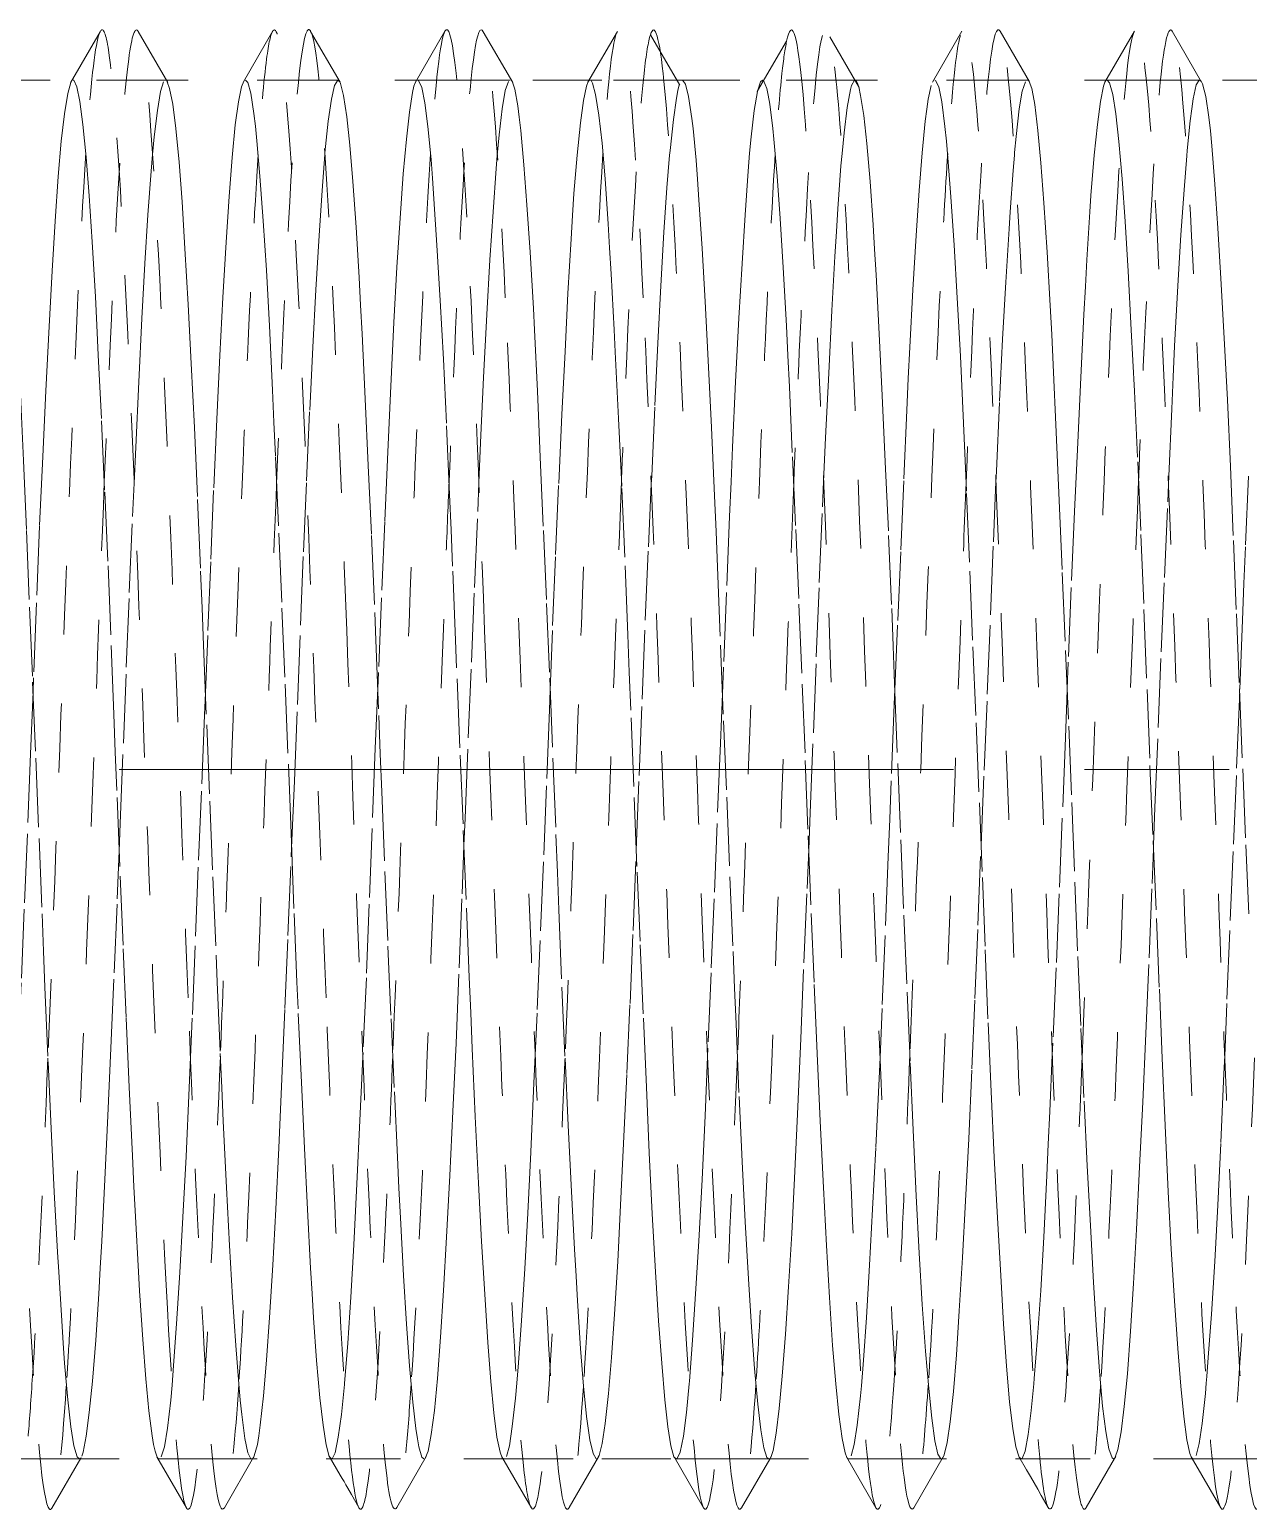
# Model space of a CAD drawing. Header units: millimetres. Extents: x -742 to 742, y -525 to 525.
# Drawn here: x -448.09 to -430.41, y -144.66 to -123.2 of the extents above; entities that cross this region are included whole.
import ezdxf

# ---------------------------------------------------------------- set-up
doc = ezdxf.new("R2010")
doc.units = ezdxf.units.MM
doc.linetypes.add('点画线', pattern=[18, 12, -2, 2, -2])
doc.linetypes.add('虚线', pattern=[2, 1, -1])
doc.layers.get('0').update_dxf_attribs({"lineweight": 35})
for name, color, linetype, lineweight in [('中心线层', 1, '点画线', 18), ('粗实线层', 7, 'Continuous', 35), ('虚线层', 6, '虚线', 18)]:
    doc.layers.add(name, color=color, linetype=linetype, lineweight=lineweight)

# ---------------------------------------------------------------- blocks, each defined once
blk = doc.blocks.new('*X9')
at = {"layer": '虚线层', "color": 7}
for p, q in [((-439.802, -35), (-485.802, -35)), ((-464.132, -35), (-465.471, -35)), ((-461.629, -35), (-462.971, -35)), ((-459.131, -35), (-460.474, -35)), ((-456.633, -35), (-457.972, -35)), ((-454.13, -35), (-455.471, -35)), ((-451.63, -35), (-452.973, -35)), ((-449.133, -35), (-450.473, -35)), ((-485.802, -55), (-439.802, -55)), ((-466.636, -55), (-465.379, -55)), ((-464.224, -55), (-462.881, -55)), ((-461.722, -55), (-460.383, -55)), ((-459.22, -55), (-457.88, -55)), ((-456.723, -55), (-455.38, -55)), ((-454.223, -55), (-452.883, -55)), ((-451.72, -55), (-450.381, -55)), ((-449.222, -55), (-447.879, -55))]:
    blk.add_line(p, q, dxfattribs=at)
for points in [[(-465.08, -34.301), (-465.507, -35.04)], [(-464.098, -35.036), (-464.525, -34.297)], [(-462.573, -34.288), (-463, -35.028)], [(-461.598, -35.032), (-462.025, -34.294)], [(-460.077, -34.29), (-460.504, -35.029)], [(-459.094, -35.038), (-459.522, -34.299)], [(-457.577, -34.294), (-458.004, -35.033)], [(-452.578, -34.292), (-453.005, -35.03)], [(-451.599, -35.028), (-452.026, -34.29)], [(-450.077, -34.293), (-450.505, -35.032)], [(-449.102, -35.029), (-449.53, -34.289)], [(-456.671, -35.074), (-457.098, -34.344)], [(-455.122, -34.438), (-455.543, -35.159)], [(-454.07, -35.109), (-454.497, -34.375)], [(-466.607, -35.018), (-466.593, -35.044), (-466.548, -35.208), (-466.502, -35.509), (-466.46, -35.915), (-466.417, -36.432), (-466.371, -37.088), (-466.325, -37.812), (-466.279, -38.623), (-466.233, -39.561), (-466.191, -40.521), (-466.148, -41.535), (-466.102, -42.648), (-466.057, -43.735), (-466.011, -44.838), (-465.964, -46), (-465.921, -47.092), (-465.9, -47.634), (-465.879, -48.159), (-465.833, -49.239), (-465.789, -50.214), (-465.743, -51.124), (-465.696, -52), (-465.679, -52.287)], [(-465.501, -35.029), (-465.505, -35.038), (-465.549, -35.195), (-465.597, -35.489), (-465.642, -35.888), (-465.687, -36.398), (-465.732, -37.048), (-465.774, -37.766), (-465.817, -38.573), (-465.865, -39.506), (-465.91, -40.462), (-465.956, -41.473), (-466.001, -42.583), (-466.043, -43.67), (-466.051, -43.876)], [(-464.524, -52.287), (-464.567, -51.486), (-464.589, -51.052), (-464.61, -50.606), (-464.655, -49.607), (-464.699, -48.599), (-464.745, -47.547), (-464.793, -46.407), (-464.837, -45.305), (-464.858, -44.748), (-464.879, -44.2), (-464.924, -43.048), (-464.967, -41.977), (-465.013, -40.943), (-465.061, -39.91), (-465.106, -38.99), (-465.127, -38.554), (-465.148, -38.144), (-465.193, -37.346), (-465.236, -36.682), (-465.281, -36.12), (-465.329, -35.646), (-465.374, -35.313), (-465.418, -35.098), (-465.462, -35.003), (-465.471, -35)], [(-464.318, -36.079), (-464.293, -35.826), (-464.248, -35.443), (-464.202, -35.166), (-464.16, -35.026)], [(-464.133, -35), (-464.117, -35.008), (-464.105, -35.025)], [(-464.105, -35.025), (-464.071, -35.121), (-464.025, -35.352), (-463.979, -35.701), (-463.933, -36.191), (-463.891, -36.768), (-463.848, -37.445), (-463.802, -38.257), (-463.757, -39.113), (-463.711, -40.042), (-463.664, -41.083), (-463.621, -42.123), (-463.6, -42.661), (-463.579, -43.198), (-463.533, -44.352), (-463.489, -45.458), (-463.443, -46.558), (-463.396, -47.694), (-463.379, -48.086)], [(-462.995, -35.018), (-463.029, -35.1), (-463.074, -35.316), (-463.118, -35.65), (-463.162, -36.125), (-463.205, -36.688), (-463.249, -37.353), (-463.297, -38.152), (-463.342, -38.998), (-463.387, -39.918), (-463.432, -40.952), (-463.474, -41.987), (-463.517, -43.058), (-463.551, -43.889)], [(-462.224, -48.086), (-462.267, -47.017), (-462.289, -46.468), (-462.31, -45.924), (-462.355, -44.762), (-462.399, -43.659), (-462.445, -42.573), (-462.493, -41.464), (-462.537, -40.453), (-462.558, -39.963), (-462.579, -39.497), (-462.624, -38.565), (-462.667, -37.759), (-462.713, -37.042), (-462.761, -36.393), (-462.806, -35.883), (-462.827, -35.669), (-462.848, -35.485), (-462.893, -35.193), (-462.936, -35.037), (-462.971, -35)], [(-461.819, -36.079), (-461.817, -36.055), (-461.771, -35.597), (-461.725, -35.279), (-461.679, -35.079), (-461.633, -35.001)], [(-461.629, -35), (-461.602, -35.025)], [(-461.602, -35.025), (-461.591, -35.051), (-461.548, -35.224), (-461.502, -35.534), (-461.457, -35.947), (-461.411, -36.472), (-461.364, -37.135), (-461.321, -37.865), (-461.3, -38.267), (-461.279, -38.683), (-461.233, -39.625), (-461.189, -40.589), (-461.143, -41.607), (-461.096, -42.722), (-461.079, -43.123)], [(-460.502, -35.024), (-460.506, -35.032), (-460.527, -35.091), (-460.548, -35.18), (-460.593, -35.465), (-460.636, -35.857), (-460.681, -36.359), (-460.729, -37.002), (-460.774, -37.714), (-460.818, -38.515), (-460.862, -39.442), (-460.905, -40.394), (-460.949, -41.402), (-460.997, -42.509), (-461.042, -43.594), (-461.052, -43.82)], [(-459.924, -43.123), (-459.967, -42.05), (-459.989, -41.522), (-460.01, -41.013), (-460.055, -39.975), (-460.099, -39.051), (-460.145, -38.2), (-460.193, -37.395), (-460.237, -36.725), (-460.258, -36.425), (-460.279, -36.155), (-460.324, -35.674), (-460.367, -35.332), (-460.413, -35.109), (-460.461, -35.005), (-460.474, -35)], [(-459.318, -36.095), (-459.291, -35.796), (-459.248, -35.42), (-459.202, -35.152), (-459.157, -35.021)], [(-459.098, -35.032), (-459.064, -35.133), (-459.021, -35.373), (-459, -35.538), (-458.979, -35.73), (-458.933, -36.228), (-458.889, -36.812), (-458.843, -37.495), (-458.795, -38.313), (-458.779, -38.623)], [(-457.998, -35.023), (-458.024, -35.089), (-458.067, -35.297), (-458.113, -35.623), (-458.161, -36.09), (-458.206, -36.645), (-458.227, -36.965), (-458.248, -37.303), (-458.293, -38.097), (-458.336, -38.938), (-458.381, -39.853), (-458.429, -40.883), (-458.474, -41.914), (-458.518, -42.983), (-458.551, -43.85)], [(-457.979, -35.002), (-457.998, -35.023)], [(-457.624, -38.623), (-457.667, -37.812), (-457.689, -37.436), (-457.71, -37.088), (-457.755, -36.432), (-457.799, -35.915), (-457.845, -35.509), (-457.893, -35.208), (-457.937, -35.044), (-457.958, -35.007), (-457.972, -35)], [(-456.818, -36.088), (-456.811, -36.022), (-456.764, -35.571), (-456.721, -35.261), (-456.7, -35.15), (-456.679, -35.07), (-456.677, -35.065)], [(-456.633, -35), (-456.589, -35.059), (-456.543, -35.24), (-456.495, -35.558), (-456.479, -35.701)], [(-455.544, -35.161), (-455.545, -35.166), (-455.593, -35.442), (-455.637, -35.826), (-455.658, -36.062), (-455.679, -36.321), (-455.724, -36.956), (-455.767, -37.662), (-455.813, -38.456), (-455.861, -39.378), (-455.906, -40.326), (-455.927, -40.826), (-455.948, -41.331), (-455.993, -42.435), (-456.036, -43.518), (-456.051, -43.902)], [(-455.543, -35.159), (-455.548, -35.169)], [(-455.471, -35), (-455.499, -35.026), (-455.544, -35.161)], [(-455.324, -35.701), (-455.367, -35.352), (-455.389, -35.221), (-455.41, -35.121), (-455.455, -35.008), (-455.471, -35)], [(-454.318, -36.065), (-454.289, -35.766), (-454.243, -35.399), (-454.195, -35.139), (-454.179, -35.079)], [(-454.179, -35.079), (-454.136, -35.001)], [(-454.13, -35), (-454.115, -35.008), (-454.094, -35.046), (-454.083, -35.075)], [(-454.083, -35.075), (-454.076, -35.098)], [(-454.076, -35.098), (-454.048, -35.223), (-454.004, -35.515), (-453.958, -35.923), (-453.911, -36.471), (-453.867, -37.1), (-453.845, -37.454), (-453.824, -37.825), (-453.78, -38.682), (-453.736, -39.577), (-453.691, -40.538), (-453.642, -41.607), (-453.598, -42.666), (-453.576, -43.211), (-453.555, -43.754), (-453.511, -44.914), (-453.467, -46.019), (-453.423, -47.111), (-453.375, -48.231), (-453.329, -49.256), (-453.286, -50.23), (-453.241, -51.184), (-453.198, -52.014), (-453.154, -52.758), (-453.107, -53.438), (-453.061, -53.979), (-453.016, -54.41), (-452.972, -54.739), (-452.929, -54.93), (-452.886, -55), (-452.883, -55)], [(-453.024, -35.079), (-453.067, -35.279), (-453.089, -35.424), (-453.11, -35.597), (-453.155, -36.055), (-453.199, -36.604), (-453.245, -37.255), (-453.293, -38.041), (-453.337, -38.877), (-453.358, -39.327), (-453.379, -39.787), (-453.424, -40.813), (-453.467, -41.842), (-453.513, -42.908), (-453.552, -43.838)], [(-451.748, -54.976), (-451.749, -54.975), (-451.797, -54.824), (-451.842, -54.558), (-451.887, -54.175), (-451.932, -53.651), (-451.974, -53.044), (-452.017, -52.339), (-452.064, -51.501), (-452.11, -50.622), (-452.156, -49.674), (-452.201, -48.617), (-452.243, -47.565), (-452.286, -46.482), (-452.333, -45.324), (-452.378, -44.219), (-452.424, -43.123), (-452.47, -41.995), (-452.513, -40.96), (-452.555, -39.975), (-452.601, -39.005), (-452.646, -38.158), (-452.692, -37.395), (-452.739, -36.693), (-452.782, -36.129), (-452.804, -35.885), (-452.825, -35.673), (-452.87, -35.318), (-452.914, -35.101), (-452.96, -35.005), (-452.973, -35)], [(-451.818, -36.092), (-451.815, -36.049), (-451.794, -35.818), (-451.748, -35.42), (-451.704, -35.162), (-451.658, -35.025)], [(-451.63, -35), (-451.611, -35.011), (-451.602, -35.023)], [(-451.602, -35.023), (-451.567, -35.124), (-451.545, -35.226), (-451.524, -35.357), (-451.48, -35.73), (-451.436, -36.2), (-451.391, -36.779), (-451.342, -37.495), (-451.298, -38.271), (-451.276, -38.693), (-451.255, -39.129), (-451.21, -40.108), (-451.167, -41.101), (-451.123, -42.141), (-451.075, -43.273), (-451.029, -44.371), (-450.986, -45.477), (-450.941, -46.633), (-450.898, -47.713), (-450.854, -48.759), (-450.807, -49.809), (-450.761, -50.748), (-450.716, -51.616), (-450.672, -52.442), (-450.629, -53.134), (-450.586, -53.727), (-450.539, -54.234), (-450.493, -54.602), (-450.448, -54.852), (-450.402, -54.984), (-450.381, -55)], [(-450.5, -35.025), (-450.504, -35.031), (-450.525, -35.089), (-450.57, -35.311), (-450.614, -35.643), (-450.66, -36.09), (-450.708, -36.677), (-450.724, -36.911)], [(-449.25, -54.978), (-449.274, -54.921), (-449.318, -54.722), (-449.362, -54.384), (-449.405, -53.945), (-449.449, -53.397), (-449.497, -52.709), (-449.542, -51.959), (-449.587, -51.124), (-449.632, -50.164), (-449.674, -49.187), (-449.717, -48.159), (-449.764, -47.036), (-449.81, -45.943), (-449.856, -44.838), (-449.901, -43.678), (-449.943, -42.592), (-449.986, -41.535), (-450.033, -40.469), (-450.078, -39.513), (-450.124, -38.623), (-450.17, -37.772), (-450.213, -37.053), (-450.255, -36.432), (-450.301, -35.891), (-450.346, -35.491), (-450.392, -35.208), (-450.439, -35.039), (-450.473, -35)], [(-449.318, -36.101), (-449.311, -36.022), (-449.267, -35.59), (-449.245, -35.416), (-449.224, -35.274), (-449.18, -35.07), (-449.136, -35.001)], [(-449.133, -35), (-449.109, -35.018)], [(-449.109, -35.018), (-449.091, -35.053), (-449.042, -35.24), (-448.998, -35.54), (-448.976, -35.735), (-448.955, -35.955), (-448.91, -36.512), (-448.867, -37.147), (-448.823, -37.879), (-448.775, -38.742), (-448.729, -39.641), (-448.685, -40.606), (-448.641, -41.679), (-448.598, -42.741), (-448.554, -43.83), (-448.507, -44.991), (-448.461, -46.095), (-448.416, -47.186)], [(-456.479, -35.701), (-456.436, -36.164), (-456.415, -36.439), (-456.394, -36.736), (-456.348, -37.445), (-456.304, -38.214), (-456.258, -39.067), (-456.211, -40.041), (-456.167, -41.03), (-456.145, -41.548), (-456.124, -42.068), (-456.08, -43.198), (-456.036, -44.295), (-455.991, -45.401), (-455.943, -46.557), (-455.898, -47.639), (-455.876, -48.172), (-455.855, -48.688), (-455.811, -49.742), (-455.767, -50.685), (-455.723, -51.559), (-455.675, -52.39), (-455.629, -53.089), (-455.586, -53.689), (-455.541, -54.205), (-455.498, -54.58), (-455.454, -54.838), (-455.407, -54.98), (-455.38, -55)], [(-454.248, -54.979), (-454.274, -54.911), (-454.317, -54.704), (-454.364, -54.357), (-454.41, -53.911), (-454.456, -53.355), (-454.501, -52.661), (-454.543, -51.904), (-454.586, -51.063), (-454.633, -50.099), (-454.678, -49.118), (-454.724, -48.086), (-454.77, -46.962), (-454.813, -45.867), (-454.855, -44.761), (-454.901, -43.602), (-454.946, -42.518), (-454.992, -41.463), (-455.039, -40.402), (-455.082, -39.449), (-455.104, -38.994), (-455.125, -38.565), (-455.17, -37.719), (-455.214, -37.007), (-455.26, -36.393), (-455.308, -35.86), (-455.324, -35.701)], [(-464.585, -40.847), (-464.561, -40.326), (-464.516, -39.379), (-464.472, -38.457), (-464.429, -37.662), (-464.386, -36.956), (-464.339, -36.321), (-464.318, -36.079)], [(-462.086, -40.814), (-462.086, -40.813), (-462.039, -39.787), (-461.993, -38.877), (-461.948, -38.042), (-461.902, -37.255), (-461.86, -36.604), (-461.819, -36.079)], [(-459.585, -40.843), (-459.56, -40.259), (-459.517, -39.315), (-459.471, -38.399), (-459.425, -37.61), (-459.379, -36.911), (-459.333, -36.284), (-459.318, -36.095)], [(-457.085, -40.861), (-457.079, -40.744), (-457.033, -39.722), (-456.991, -38.817), (-456.948, -37.987), (-456.902, -37.207), (-456.857, -36.562), (-456.818, -36.088)], [(-454.586, -40.823), (-454.557, -40.191), (-454.511, -39.253), (-454.464, -38.342), (-454.421, -37.559), (-454.4, -37.198), (-454.379, -36.866), (-454.333, -36.246), (-454.318, -36.065)], [(-451.879, -36.911), (-451.836, -36.312), (-451.818, -36.092)], [(-449.579, -40.744), (-449.536, -39.771), (-449.515, -39.304), (-449.494, -38.862), (-449.448, -37.987), (-449.404, -37.243), (-449.358, -36.593), (-449.318, -36.101)], [(-452.085, -40.835), (-452.079, -40.675), (-452.033, -39.657), (-451.989, -38.757), (-451.943, -37.932), (-451.895, -37.159), (-451.879, -36.911)], [(-450.724, -36.911), (-450.767, -37.61), (-450.789, -37.997), (-450.81, -38.399), (-450.855, -39.315), (-450.899, -40.259), (-450.945, -41.26), (-450.993, -42.361), (-451.037, -43.442), (-451.052, -43.829)], [(-458.779, -38.623), (-458.736, -39.513), (-458.715, -39.987), (-458.694, -40.47), (-458.648, -41.535), (-458.604, -42.592), (-458.558, -43.678), (-458.511, -44.837), (-458.467, -45.942), (-458.445, -46.496), (-458.424, -47.036), (-458.38, -48.159), (-458.336, -49.187), (-458.291, -50.164), (-458.243, -51.123), (-458.198, -51.959), (-458.176, -52.348), (-458.155, -52.709), (-458.111, -53.397), (-458.067, -53.945), (-458.023, -54.384), (-457.975, -54.722), (-457.929, -54.921), (-457.886, -54.999), (-457.88, -55)], [(-456.751, -54.977), (-456.756, -54.969), (-456.801, -54.81), (-456.843, -54.535), (-456.886, -54.144), (-456.933, -53.612), (-456.978, -52.998), (-457.024, -52.287), (-457.07, -51.443), (-457.113, -50.559), (-457.155, -49.607), (-457.201, -48.545), (-457.246, -47.491), (-457.292, -46.407), (-457.339, -45.248), (-457.382, -44.142), (-457.404, -43.589), (-457.425, -43.047), (-457.47, -41.922), (-457.514, -40.89), (-457.56, -39.909), (-457.608, -38.944), (-457.624, -38.623)], [(-449.584, -40.862), (-449.579, -40.744)], [(-448.424, -40.744), (-448.467, -41.769), (-448.489, -42.301), (-448.51, -42.834), (-448.552, -43.897)], [(-464.801, -46.187), (-464.786, -45.782), (-464.741, -44.619), (-464.699, -43.518), (-464.655, -42.435), (-464.607, -41.331), (-464.585, -40.847)], [(-462.302, -46.139), (-462.261, -45.163), (-462.216, -44.058), (-462.172, -42.908), (-462.129, -41.841), (-462.086, -40.814)], [(-459.802, -46.105), (-459.786, -45.705), (-459.739, -44.543), (-459.693, -43.443), (-459.648, -42.362), (-459.602, -41.26), (-459.585, -40.843)], [(-457.302, -46.172), (-457.26, -45.086), (-457.217, -43.981), (-457.171, -42.834), (-457.125, -41.769), (-457.085, -40.861)], [(-454.801, -46.161), (-454.779, -45.629), (-454.733, -44.467), (-454.691, -43.367), (-454.648, -42.288), (-454.602, -41.189), (-454.586, -40.823)], [(-452.302, -46.096), (-452.257, -45.01), (-452.211, -43.906), (-452.164, -42.759), (-452.121, -41.697), (-452.1, -41.176), (-452.085, -40.835)], [(-449.802, -46.15), (-449.8, -46.1), (-449.779, -45.553), (-449.733, -44.39), (-449.689, -43.292), (-449.643, -42.214), (-449.595, -41.118), (-449.584, -40.862)], [(-461.079, -43.123), (-461.036, -44.219), (-461.015, -44.775), (-460.994, -45.324), (-460.948, -46.482), (-460.904, -47.565), (-460.858, -48.616), (-460.811, -49.674), (-460.767, -50.622), (-460.745, -51.074), (-460.724, -51.501), (-460.68, -52.339), (-460.636, -53.044), (-460.591, -53.651), (-460.543, -54.175), (-460.498, -54.558), (-460.476, -54.707), (-460.455, -54.824), (-460.411, -54.975), (-460.383, -55)], [(-459.245, -54.982), (-459.278, -54.901), (-459.324, -54.685), (-459.37, -54.33), (-459.413, -53.876), (-459.455, -53.313), (-459.501, -52.611), (-459.546, -51.848), (-459.592, -51.002), (-459.639, -50.033), (-459.682, -49.048), (-459.704, -48.532), (-459.725, -48.013), (-459.77, -46.886), (-459.815, -45.79), (-459.86, -44.685), (-459.908, -43.527), (-459.924, -43.123)], [(-466.051, -43.876), (-466.086, -44.772), (-466.133, -45.934), (-466.178, -47.028), (-466.224, -48.096), (-466.269, -49.136)], [(-463.551, -43.889), (-463.565, -44.21), (-463.61, -45.315), (-463.656, -46.417), (-463.701, -47.556), (-463.743, -48.608), (-463.767, -49.175)], [(-461.052, -43.82), (-461.087, -44.696), (-461.132, -45.858), (-461.174, -46.953), (-461.217, -48.024), (-461.265, -49.11), (-461.267, -49.169)], [(-458.551, -43.85), (-458.562, -44.134), (-458.605, -45.239), (-458.649, -46.342), (-458.697, -47.483), (-458.742, -48.537), (-458.769, -49.144)], [(-456.051, -43.902), (-456.081, -44.619), (-456.129, -45.782), (-456.174, -46.878), (-456.218, -47.951), (-456.262, -49.04), (-456.268, -49.168)], [(-453.552, -43.838), (-453.561, -44.057), (-453.606, -45.163), (-453.627, -45.719), (-453.648, -46.266), (-453.693, -47.409), (-453.736, -48.466), (-453.767, -49.177)], [(-451.052, -43.829), (-451.058, -43.995), (-451.079, -44.543), (-451.124, -45.706), (-451.167, -46.803), (-451.213, -47.878), (-451.261, -48.97), (-451.268, -49.141)], [(-448.552, -43.897), (-448.555, -43.982), (-448.599, -45.086), (-448.645, -46.19), (-448.693, -47.334), (-448.737, -48.393), (-448.758, -48.912), (-448.768, -49.155)], [(-462.856, -54.982), (-462.843, -54.957), (-462.798, -54.793), (-462.776, -54.665), (-462.755, -54.509), (-462.711, -54.085), (-462.667, -53.569), (-462.623, -52.947), (-462.575, -52.189), (-462.529, -51.377), (-462.486, -50.488), (-462.441, -49.48), (-462.399, -48.465), (-462.355, -47.408), (-462.307, -46.266), (-462.302, -46.139)], [(-460.357, -54.978), (-460.323, -54.888), (-460.275, -54.648), (-460.229, -54.299), (-460.186, -53.836), (-460.141, -53.233), (-460.099, -52.556), (-460.055, -51.786), (-460.007, -50.888), (-459.961, -49.959), (-459.916, -48.97), (-459.872, -47.878), (-459.829, -46.803), (-459.802, -46.105)], [(-452.858, -54.982), (-452.839, -54.941), (-452.793, -54.761), (-452.748, -54.461), (-452.702, -54.021), (-452.66, -53.489), (-452.617, -52.853), (-452.571, -52.081), (-452.525, -51.259), (-452.479, -50.359), (-452.433, -49.343), (-452.391, -48.322), (-452.348, -47.26), (-452.302, -46.114), (-452.302, -46.096)], [(-465.345, -54.962), (-465.324, -54.9), (-465.28, -54.668), (-465.236, -54.327), (-465.191, -53.872), (-465.143, -53.276), (-465.098, -52.606), (-465.076, -52.232), (-465.055, -51.842), (-465.011, -50.949), (-464.967, -50.025), (-464.923, -49.04), (-464.875, -47.951), (-464.829, -46.878), (-464.801, -46.187)], [(-457.853, -54.976), (-457.841, -54.949), (-457.799, -54.777), (-457.755, -54.485), (-457.707, -54.053), (-457.661, -53.529), (-457.616, -52.9), (-457.572, -52.135), (-457.529, -51.318), (-457.486, -50.423), (-457.439, -49.412), (-457.393, -48.394), (-457.348, -47.334), (-457.302, -46.19), (-457.302, -46.172)], [(-455.353, -54.978), (-455.316, -54.877), (-455.272, -54.628), (-455.229, -54.271), (-455.186, -53.8), (-455.139, -53.189), (-455.093, -52.505), (-455.048, -51.73), (-455.002, -50.826), (-454.96, -49.893), (-454.917, -48.9), (-454.871, -47.804), (-454.825, -46.727), (-454.801, -46.161)], [(-450.355, -54.977), (-450.317, -54.864), (-450.271, -54.607), (-450.225, -54.242), (-450.179, -53.764), (-450.133, -53.145), (-450.091, -52.455), (-450.048, -51.673), (-450.002, -50.763), (-449.957, -49.826), (-449.911, -48.829), (-449.864, -47.731), (-449.821, -46.652), (-449.802, -46.15)], [(-463.379, -48.086), (-463.336, -49.118), (-463.315, -49.619), (-463.294, -50.099), (-463.248, -51.063), (-463.204, -51.904), (-463.158, -52.66), (-463.111, -53.355), (-463.067, -53.91), (-463.045, -54.15), (-463.024, -54.357), (-462.98, -54.704), (-462.936, -54.911), (-462.891, -54.998), (-462.881, -55)], [(-461.751, -54.971), (-461.755, -54.963), (-461.801, -54.794), (-461.846, -54.512), (-461.892, -54.113), (-461.939, -53.573), (-461.982, -52.952), (-462.004, -52.602), (-462.025, -52.234), (-462.07, -51.384), (-462.115, -50.495), (-462.16, -49.539), (-462.208, -48.474), (-462.224, -48.086)], [(-458.769, -49.144), (-458.787, -49.548), (-458.832, -50.551), (-458.874, -51.436), (-458.917, -52.242), (-458.965, -52.993), (-459.01, -53.608), (-459.036, -53.903)], [(-451.268, -49.141), (-451.306, -49.959), (-451.327, -50.435), (-451.348, -50.888), (-451.393, -51.786), (-451.436, -52.556), (-451.481, -53.233), (-451.529, -53.836), (-451.536, -53.913)], [(-463.767, -49.175), (-463.786, -49.616), (-463.833, -50.615), (-463.878, -51.494), (-463.924, -52.294), (-463.97, -53.039), (-464.013, -53.646), (-464.035, -53.93)], [(-461.267, -49.169), (-461.31, -50.091), (-461.356, -51.01), (-461.401, -51.897), (-461.443, -52.655), (-461.486, -53.319), (-461.533, -53.907), (-461.534, -53.923)], [(-456.268, -49.168), (-456.305, -50.025), (-456.349, -50.949), (-456.397, -51.842), (-456.442, -52.605), (-456.487, -53.276), (-456.532, -53.872), (-456.535, -53.911)], [(-453.767, -49.177), (-453.781, -49.48), (-453.829, -50.488), (-453.874, -51.377), (-453.918, -52.189), (-453.962, -52.947), (-454.005, -53.569), (-454.035, -53.938)], [(-448.768, -49.155), (-448.779, -49.412), (-448.824, -50.424), (-448.867, -51.318), (-448.913, -52.135), (-448.961, -52.9), (-449.006, -53.529), (-449.027, -53.807), (-449.035, -53.901)], [(-465.679, -52.287), (-465.636, -52.998), (-465.615, -53.32), (-465.594, -53.612), (-465.548, -54.144), (-465.504, -54.535), (-465.459, -54.81), (-465.411, -54.969), (-465.379, -55)], [(-464.252, -54.976), (-464.282, -54.89), (-464.304, -54.792), (-464.325, -54.665), (-464.37, -54.302), (-464.415, -53.84), (-464.46, -53.27), (-464.508, -52.561), (-464.524, -52.287)], [(-464.035, -53.93), (-464.055, -54.148), (-464.101, -54.555), (-464.146, -54.823), (-464.192, -54.97)], [(-461.534, -53.923), (-461.578, -54.354), (-461.624, -54.687), (-461.67, -54.91), (-461.713, -54.997)], [(-459.036, -53.903), (-459.056, -54.117), (-459.101, -54.532), (-459.143, -54.808), (-459.186, -54.963)], [(-456.535, -53.911), (-456.574, -54.327), (-456.617, -54.668), (-456.665, -54.9), (-456.71, -54.995)], [(-454.035, -53.938), (-454.049, -54.086), (-454.097, -54.509), (-454.142, -54.793), (-454.187, -54.957)], [(-451.536, -53.913), (-451.574, -54.299), (-451.618, -54.648), (-451.662, -54.888), (-451.705, -54.993)], [(-449.035, -53.901), (-449.048, -54.053), (-449.093, -54.485), (-449.136, -54.777), (-449.181, -54.949)], [(-465.78, -55.716), (-465.36, -54.989)], [(-465.36, -54.989), (-465.353, -54.978)], [(-464.255, -54.971), (-463.827, -55.709)], [(-464.224, -55), (-464.239, -54.993), (-464.252, -54.976)], [(-463.277, -55.71), (-462.852, -54.975)], [(-461.758, -54.96), (-461.649, -55.146), (-461.595, -55.237), (-461.568, -55.283), (-461.541, -55.329), (-461.514, -55.376), (-461.487, -55.423), (-461.434, -55.518), (-461.327, -55.706)], [(-461.722, -55), (-461.751, -54.971)], [(-460.777, -55.706), (-460.35, -54.967)], [(-459.251, -54.972), (-458.853, -55.661)], [(-459.22, -55), (-459.233, -54.996), (-459.245, -54.982)], [(-458.276, -55.707), (-457.848, -54.968)], [(-456.754, -54.972), (-456.327, -55.711)], [(-456.723, -55), (-456.751, -54.977)], [(-455.777, -55.711), (-455.367, -55.004)], [(-455.367, -55.004), (-455.349, -54.972)], [(-454.253, -54.97), (-453.826, -55.708)], [(-454.223, -55), (-454.232, -54.998), (-454.248, -54.979)], [(-453.279, -55.71), (-452.852, -54.97)], [(-451.755, -54.964), (-451.641, -55.16), (-451.585, -55.255), (-451.532, -55.348), (-451.479, -55.439), (-451.428, -55.529), (-451.327, -55.704)], [(-451.72, -55), (-451.748, -54.976)], [(-450.776, -55.707), (-450.366, -54.996)], [(-450.366, -54.996), (-450.349, -54.967)], [(-449.253, -54.972), (-448.826, -55.711)], [(-449.222, -55), (-449.229, -54.999), (-449.25, -54.978)], [(-458.853, -55.661), (-458.823, -55.711)]]:
    blk.add_lwpolyline(points, dxfattribs=at)
for points, knots in [([(-465.08, -34.301), (-465.137, -34.413), (-465.194, -34.852), (-465.263, -35.739), (-465.273, -35.89), (-465.284, -36.051)], [0, 0, 0, 0, 2359.44409, 2359.44409, 2803.489315, 2803.489315, 2803.489315, 2803.489315]), ([(-464.102, -52.82), (-464.198, -51.042), (-464.293, -48.586), (-464.485, -43.425), (-464.581, -40.784), (-464.773, -36.592), (-464.868, -35.09), (-465.003, -34.298), (-465.041, -34.225), (-465.08, -34.301)], [0, 0, 0, 0, 1463.946968, 1463.946968, 2927.893936, 2927.893936, 4391.840903, 4391.840903, 4981.22703, 4981.22703, 4981.22703, 4981.22703]), ([(-464.525, -34.297), (-464.572, -34.215), (-464.618, -34.346), (-464.76, -35.42), (-464.856, -37.064), (-464.974, -39.756), (-464.996, -40.284), (-465.018, -40.83)], [0, 0, 0, 0, 1101.767623, 1101.767623, 3383.821384, 3383.821384, 3907.16244, 3907.16244, 3907.16244, 3907.16244]), ([(-463.802, -48.312), (-463.898, -45.843), (-463.993, -43.112), (-464.185, -38.356), (-464.281, -36.39), (-464.426, -34.717), (-464.476, -34.385), (-464.525, -34.297)], [0, 0, 0, 0, 1554.374524, 1554.374524, 3108.749048, 3108.749048, 3912.676954, 3912.676954, 3912.676954, 3912.676954]), ([(-462.573, -34.288), (-462.604, -34.331), (-462.634, -34.466), (-462.705, -35.002), (-462.745, -35.472), (-462.786, -36.079)], [0, 0, 0, 0, 1193.800286, 1193.800286, 2787.486988, 2787.486988, 2787.486988, 2787.486988]), ([(-461.802, -48.312), (-461.898, -45.843), (-461.993, -43.112), (-462.185, -38.356), (-462.281, -36.39), (-462.442, -34.534), (-462.508, -34.196), (-462.573, -34.288)], [0, 0, 0, 0, 1451.756514, 1451.756514, 2903.513028, 2903.513028, 3895.585018, 3895.585018, 3895.585018, 3895.585018]), ([(-462.025, -34.294), (-462.042, -34.262), (-462.06, -34.26), (-462.173, -34.453), (-462.268, -35.581), (-462.416, -38.4), (-462.467, -39.577), (-462.519, -40.857)], [0, 0, 0, 0, 405.00246, 405.00246, 2667.326644, 2667.326644, 3883.602732, 3883.602732, 3883.602732, 3883.602732]), ([(-461.502, -42.985), (-461.598, -40.435), (-461.693, -38.105), (-461.868, -35.214), (-461.947, -34.439), (-462.025, -34.294)], [0, 0, 0, 0, 1529.519703, 1529.519703, 2785.223987, 2785.223987, 2785.223987, 2785.223987]), ([(-459.502, -42.985), (-459.598, -40.435), (-459.693, -38.105), (-459.885, -34.93), (-459.981, -34.126), (-460.077, -34.29), (-460.077, -34.29), (-460.077, -34.29)], [0, 0, 0, 0, 1937.301827, 1937.301827, 3874.603655, 3874.603655, 3876.648431, 3876.648431, 3876.648431, 3876.648431]), ([(-459.522, -34.299), (-459.607, -34.131), (-459.692, -34.708), (-459.785, -36.059), (-459.793, -36.183), (-459.801, -36.313)], [0, 0, 0, 0, 2526.772445, 2526.772445, 2769.382174, 2769.382174, 2769.382174, 2769.382174]), ([(-459.202, -38.157), (-459.298, -36.157), (-459.393, -34.804), (-459.5, -34.354), (-459.511, -34.321), (-459.522, -34.299)], [0, 0, 0, 0, 2490.378071, 2490.378071, 2771.784137, 2771.784137, 2771.784137, 2771.784137]), ([(-457.577, -34.294), (-457.643, -34.412), (-457.71, -34.975), (-457.78, -35.982), (-457.782, -36.024), (-457.785, -36.066)], [0, 0, 0, 0, 2644.585476, 2644.585476, 2756.944656, 2756.944656, 2756.944656, 2756.944656]), ([(-457.202, -38.157), (-457.298, -36.157), (-457.393, -34.804), (-457.518, -34.276), (-457.548, -34.242), (-457.577, -34.294)], [0, 0, 0, 0, 2114.573988, 2114.573988, 2759.495329, 2759.495329, 2759.495329, 2759.495329]), ([(-451.327, -55.705), (-451.368, -55.635), (-451.41, -55.392), (-451.547, -54.023), (-451.643, -52.18), (-451.835, -47.56), (-451.931, -44.839), (-452.122, -39.818), (-452.218, -37.579), (-452.402, -34.788), (-452.49, -34.139), (-452.578, -34.292)], [0, 0, 0, 0, 585.65873, 585.65873, 1934.141446, 1934.141446, 3282.624161, 3282.624161, 4631.106877, 4631.106877, 5867.18535, 5867.18535, 5867.18535, 5867.18535]), ([(-450.776, -55.706), (-450.806, -55.758), (-450.835, -55.724), (-450.96, -55.194), (-451.056, -53.837), (-451.247, -49.842), (-451.343, -47.252), (-451.535, -42.07), (-451.631, -39.541), (-451.822, -35.763), (-451.918, -34.559), (-452.018, -34.305), (-452.022, -34.296), (-452.026, -34.29)], [0, 0, 0, 0, 484.286384, 484.286384, 2068.456437, 2068.456437, 3652.626491, 3652.626491, 5236.796544, 5236.796544, 6820.966598, 6820.966598, 6889.01182, 6889.01182, 6889.01182, 6889.01182]), ([(-448.826, -55.711), (-448.839, -55.69), (-448.851, -55.653), (-448.96, -55.194), (-449.056, -53.837), (-449.247, -49.842), (-449.343, -47.252), (-449.535, -42.07), (-449.631, -39.541), (-449.822, -35.763), (-449.918, -34.559), (-450.035, -34.262), (-450.056, -34.255), (-450.078, -34.294)], [0, 0, 0, 0, 207.365725, 207.365725, 1782.923853, 1782.923853, 3358.481981, 3358.481981, 4934.040109, 4934.040109, 6509.598237, 6509.598237, 6857.080825, 6857.080825, 6857.080825, 6857.080825]), ([(-449.53, -34.289), (-449.591, -34.201), (-449.653, -34.491), (-449.81, -36.181), (-449.906, -38.083), (-450.002, -40.432)], [0, 0, 0, 0, 1058.511407, 1058.511407, 2707.608945, 2707.608945, 2707.608945, 2707.608945]), ([(-448.276, -55.71), (-448.276, -55.711), (-448.276, -55.711), (-448.372, -55.874), (-448.468, -55.068), (-448.66, -51.89), (-448.756, -49.556), (-448.947, -44.463), (-449.043, -41.767), (-449.235, -37.305), (-449.331, -35.594), (-449.461, -34.506), (-449.495, -34.339), (-449.53, -34.289)], [0, 0, 0, 0, 2.844773, 2.844773, 1569.087826, 1569.087826, 3135.33088, 3135.33088, 4701.573933, 4701.573933, 6267.816987, 6267.816987, 6828.730702, 6828.730702, 6828.730702, 6828.730702]), ([(-457.098, -34.344), (-457.128, -34.437), (-457.159, -34.624), (-457.285, -35.782), (-457.381, -37.561), (-457.49, -40.153), (-457.504, -40.481), (-457.517, -40.817)], [0, 0, 0, 0, 838.952761, 838.952761, 3472.029745, 3472.029745, 3842.759269, 3842.759269, 3842.759269, 3842.759269]), ([(-455.122, -34.438), (-455.144, -34.543), (-455.167, -34.698), (-455.221, -35.198), (-455.253, -35.594), (-455.286, -36.076)], [0, 0, 0, 0, 1125.634367, 1125.634367, 2740.497177, 2740.497177, 2740.497177, 2740.497177]), ([(-454.602, -34.353), (-454.698, -34.679), (-454.793, -35.96), (-454.932, -38.781), (-454.975, -39.782), (-455.019, -40.854)], [0, 0, 0, 0, 1889.116654, 1889.116654, 2739.900296, 2739.900296, 2739.900296, 2739.900296]), ([(-453.279, -55.71), (-453.337, -55.796), (-453.394, -55.551), (-453.547, -54.023), (-453.643, -52.18), (-453.835, -47.56), (-453.931, -44.839), (-454.122, -39.818), (-454.218, -37.579), (-454.375, -35.198), (-454.436, -34.603), (-454.497, -34.375)], [0, 0, 0, 0, 835.888759, 835.888759, 2227.551013, 2227.551013, 3619.213267, 3619.213267, 5010.875521, 5010.875521, 5893.981214, 5893.981214, 5893.981214, 5893.981214]), ([(-455.777, -55.711), (-455.864, -55.854), (-455.952, -55.205), (-456.135, -52.417), (-456.231, -50.177), (-456.422, -45.155), (-456.518, -42.434), (-456.71, -37.816), (-456.806, -35.976), (-456.902, -35.021)], [0, 0, 0, 0, 1127.550514, 1127.550514, 2362.811686, 2362.811686, 3598.072859, 3598.072859, 4833.334031, 4833.334031, 4833.334031, 4833.334031]), ([(-453.826, -55.708), (-453.897, -55.585), (-453.968, -54.954), (-454.135, -52.417), (-454.231, -50.177), (-454.422, -45.155), (-454.518, -42.434), (-454.71, -37.816), (-454.806, -35.976), (-454.902, -35.021)], [0, 0, 0, 0, 952.699288, 952.699288, 2238.980546, 2238.980546, 3525.261804, 3525.261804, 4811.543062, 4811.543062, 4811.543062, 4811.543062]), ([(-465.284, -36.051), (-465.369, -37.321), (-465.454, -39.205), (-465.635, -43.809), (-465.731, -46.546), (-465.83, -49.033), (-465.833, -49.11), (-465.836, -49.187)], [0, 0, 0, 0, 1812.345, 1812.345, 3854.262813, 3854.262813, 3919.805671, 3919.805671, 3919.805671, 3919.805671]), ([(-462.786, -36.079), (-462.841, -36.908), (-462.896, -37.99), (-463.048, -41.443), (-463.143, -44.124), (-463.271, -47.536), (-463.303, -48.368), (-463.335, -49.159)], [0, 0, 0, 0, 1177.220908, 1177.220908, 3216.422489, 3216.422489, 3895.079136, 3895.079136, 3895.079136, 3895.079136]), ([(-460.285, -36.072), (-460.312, -36.463), (-460.338, -36.912), (-460.46, -39.248), (-460.556, -41.744), (-460.713, -45.979), (-460.774, -47.638), (-460.835, -49.155)], [0, 0, 0, 0, 554.777018, 554.777018, 2580.392149, 2580.392149, 3870.622845, 3870.622845, 3870.622845, 3870.622845]), ([(-457.785, -36.066), (-457.878, -37.46), (-457.971, -39.594), (-458.155, -44.365), (-458.246, -46.935), (-458.336, -49.191)], [0, 0, 0, 0, 1395.957544, 1395.957544, 2756.993972, 2756.993972, 2756.993972, 2756.993972]), ([(-455.286, -36.076), (-455.349, -37.031), (-455.413, -38.323), (-455.572, -42.105), (-455.668, -44.815), (-455.788, -47.968), (-455.811, -48.576), (-455.835, -49.162)], [0, 0, 0, 0, 1332.499628, 1332.499628, 3337.339202, 3337.339202, 3831.238068, 3831.238068, 3831.238068, 3831.238068]), ([(-452.785, -36.064), (-452.82, -36.581), (-452.854, -37.199), (-452.985, -39.85), (-453.081, -42.411), (-453.229, -46.426), (-453.282, -47.839), (-453.334, -49.146)], [0, 0, 0, 0, 722.68417, 722.68417, 2713.789067, 2713.789067, 3806.749114, 3806.749114, 3806.749114, 3806.749114]), ([(-450.302, -36.319), (-450.398, -37.846), (-450.493, -40.132), (-450.671, -44.833), (-450.754, -47.137), (-450.836, -49.183)], [0, 0, 0, 0, 1458.165761, 1458.165761, 2709.846684, 2709.846684, 2709.846684, 2709.846684]), ([(-458.276, -55.707), (-458.297, -55.745), (-458.318, -55.738), (-458.435, -55.44), (-458.531, -54.235), (-458.723, -50.454), (-458.818, -47.924), (-459.01, -42.743), (-459.106, -40.156), (-459.202, -38.157)], [0, 0, 0, 0, 331.512749, 331.512749, 1830.327687, 1830.327687, 3329.142625, 3329.142625, 4827.957562, 4827.957562, 4827.957562, 4827.957562]), ([(-456.327, -55.711), (-456.331, -55.704), (-456.335, -55.695), (-456.435, -55.44), (-456.531, -54.235), (-456.723, -50.454), (-456.818, -47.924), (-457.01, -42.743), (-457.106, -40.156), (-457.202, -38.157)], [0, 0, 0, 0, 68.984493, 68.984493, 1647.895439, 1647.895439, 3226.806386, 3226.806386, 4805.717332, 4805.717332, 4805.717332, 4805.717332]), ([(-465.018, -40.83), (-465.092, -42.666), (-465.165, -44.711), (-465.335, -49.244), (-465.431, -51.621), (-465.541, -53.513), (-465.555, -53.737), (-465.569, -53.944)], [0, 0, 0, 0, 1569.394831, 1569.394831, 3605.795299, 3605.795299, 3901.878391, 3901.878391, 3901.878391, 3901.878391]), ([(-462.519, -40.857), (-462.563, -41.958), (-462.607, -43.134), (-462.748, -46.918), (-462.843, -49.534), (-462.982, -52.495), (-463.025, -53.286), (-463.068, -53.925)], [0, 0, 0, 0, 939.316559, 939.316559, 2970.808777, 2970.808777, 3877.52976, 3877.52976, 3877.52976, 3877.52976]), ([(-460.017, -40.821), (-460.033, -41.208), (-460.049, -41.605), (-460.16, -44.499), (-460.256, -47.228), (-460.423, -51.327), (-460.495, -52.834), (-460.567, -53.913)], [0, 0, 0, 0, 327.950874, 327.950874, 2344.881072, 2344.881072, 3853.370465, 3853.370465, 3853.370465, 3853.370465]), ([(-457.517, -40.817), (-457.599, -42.864), (-457.682, -45.171), (-457.86, -49.874), (-457.956, -52.162), (-458.057, -53.777), (-458.063, -53.866), (-458.069, -53.952)], [0, 0, 0, 0, 1717.847756, 1717.847756, 3717.198195, 3717.198195, 3838.039487, 3838.039487, 3838.039487, 3838.039487]), ([(-455.019, -40.854), (-455.071, -42.163), (-455.124, -43.578), (-455.272, -47.595), (-455.368, -50.156), (-455.499, -52.801), (-455.533, -53.416), (-455.568, -53.93)], [0, 0, 0, 0, 1097.271727, 1097.271727, 3093.619978, 3093.619978, 3813.667991, 3813.667991, 3813.667991, 3813.667991]), ([(-452.518, -40.836), (-452.542, -41.424), (-452.565, -42.035), (-452.685, -45.191), (-452.781, -47.901), (-452.94, -51.683), (-453.004, -52.975), (-453.068, -53.929)], [0, 0, 0, 0, 490.286005, 490.286005, 2471.780556, 2471.780556, 3789.433887, 3789.433887, 3789.433887, 3789.433887]), ([(-450.017, -40.814), (-450.108, -43.074), (-450.198, -45.641), (-450.382, -50.41), (-450.475, -52.542), (-450.568, -53.935)], [0, 0, 0, 0, 1331.681081, 1331.681081, 2696.693027, 2696.693027, 2696.693027, 2696.693027]), ([(-460.777, -55.706), (-460.827, -55.789), (-460.877, -55.624), (-461.023, -54.404), (-461.118, -52.691), (-461.31, -48.228), (-461.406, -45.535), (-461.502, -42.985)], [0, 0, 0, 0, 789.129153, 789.129153, 2303.413519, 2303.413519, 3817.697884, 3817.697884, 3817.697884, 3817.697884]), ([(-458.824, -55.711), (-458.858, -55.662), (-458.892, -55.494), (-459.023, -54.404), (-459.118, -52.691), (-459.31, -48.228), (-459.406, -45.535), (-459.502, -42.985)], [0, 0, 0, 0, 578.145433, 578.145433, 2189.351945, 2189.351945, 3800.558456, 3800.558456, 3800.558456, 3800.558456]), ([(-463.277, -55.71), (-463.356, -55.837), (-463.435, -55.326), (-463.61, -52.915), (-463.706, -50.782), (-463.802, -48.312)], [0, 0, 0, 0, 1240.769817, 1240.769817, 2743.365451, 2743.365451, 2743.365451, 2743.365451]), ([(-461.325, -55.709), (-461.388, -55.605), (-461.451, -55.103), (-461.61, -52.915), (-461.706, -50.782), (-461.802, -48.312)], [0, 0, 0, 0, 1083.241234, 1083.241234, 2731.202358, 2731.202358, 2731.202358, 2731.202358]), ([(-453.334, -49.146), (-453.378, -50.22), (-453.421, -51.223), (-453.493, -52.688), (-453.522, -53.216), (-453.551, -53.675)], [0, 0, 0, 0, 1610.547951, 1610.547951, 2691.737481, 2691.737481, 2691.737481, 2691.737481]), ([(-463.335, -49.159), (-463.399, -50.746), (-463.463, -52.171), (-463.623, -54.924), (-463.718, -55.809), (-463.819, -55.723), (-463.823, -55.717), (-463.828, -55.709)], [0, 0, 0, 0, 1499.829095, 1499.829095, 3747.791498, 3747.791498, 3851.894936, 3851.894936, 3851.894936, 3851.894936]), ([(-460.835, -49.155), (-460.87, -50.02), (-460.904, -50.838), (-461.035, -53.629), (-461.131, -55.058), (-461.26, -55.709), (-461.292, -55.763), (-461.325, -55.709)], [0, 0, 0, 0, 814.983921, 814.983921, 3059.8557, 3059.8557, 3829.123692, 3829.123692, 3829.123692, 3829.123692]), ([(-458.336, -49.191), (-458.341, -49.32), (-458.347, -49.447), (-458.448, -51.918), (-458.543, -53.823), (-458.701, -55.511), (-458.762, -55.8), (-458.824, -55.711)], [0, 0, 0, 0, 120.812488, 120.812488, 2366.155823, 2366.155823, 3805.807904, 3805.807904, 3805.807904, 3805.807904]), ([(-455.835, -49.162), (-455.907, -50.955), (-455.979, -52.537), (-456.143, -55.141), (-456.235, -55.865), (-456.327, -55.711)], [0, 0, 0, 0, 1193.972677, 1193.972677, 2709.014951, 2709.014951, 2709.014951, 2709.014951]), ([(-450.836, -49.183), (-450.849, -49.52), (-450.863, -49.851), (-450.972, -52.444), (-451.068, -54.221), (-451.218, -55.595), (-451.273, -55.797), (-451.327, -55.705)], [0, 0, 0, 0, 310.346582, 310.346582, 2501.968805, 2501.968805, 3741.748877, 3741.748877, 3741.748877, 3741.748877]), ([(-448.336, -49.184), (-448.416, -51.175), (-448.496, -52.9), (-448.66, -55.268), (-448.743, -55.845), (-448.826, -55.711)], [0, 0, 0, 0, 1307.166099, 1307.166099, 2662.600833, 2662.600833, 2662.600833, 2662.600833]), ([(-465.78, -55.716), (-465.792, -55.733), (-465.803, -55.737), (-465.91, -55.644), (-466.006, -54.598), (-466.102, -52.82)], [0, 0, 0, 0, 290.5861, 290.5861, 2751.089501, 2751.089501, 2751.089501, 2751.089501]), ([(-466.051, -53.674), (-466.072, -54.008), (-466.093, -54.307), (-466.152, -55.028), (-466.19, -55.355), (-466.227, -55.542)], [0, 0, 0, 0, 986.329229, 986.329229, 2757.667816, 2757.667816, 2757.667816, 2757.667816]), ([(-453.551, -53.675), (-453.618, -54.731), (-453.685, -55.422), (-453.777, -55.732), (-453.801, -55.751), (-453.826, -55.708)], [0, 0, 0, 0, 1954.204509, 1954.204509, 2681.130037, 2681.130037, 2681.130037, 2681.130037]), ([(-463.068, -53.925), (-463.121, -54.717), (-463.174, -55.275), (-463.243, -55.627), (-463.26, -55.683), (-463.277, -55.71)], [0, 0, 0, 0, 2083.423506, 2083.423506, 2739.11397, 2739.11397, 2739.11397, 2739.11397]), ([(-460.567, -53.913), (-460.591, -54.277), (-460.615, -54.592), (-460.685, -55.344), (-460.731, -55.63), (-460.777, -55.706)], [0, 0, 0, 0, 939.117449, 939.117449, 2723.113608, 2723.113608, 2723.113608, 2723.113608]), ([(-455.568, -53.93), (-455.629, -54.843), (-455.69, -55.441), (-455.76, -55.676), (-455.768, -55.697), (-455.777, -55.711)], [0, 0, 0, 0, 2369.504229, 2369.504229, 2692.681518, 2692.681518, 2692.681518, 2692.681518]), ([(-453.068, -53.929), (-453.1, -54.41), (-453.132, -54.805), (-453.202, -55.449), (-453.241, -55.653), (-453.279, -55.71)], [0, 0, 0, 0, 1221.090963, 1221.090963, 2676.686339, 2676.686339, 2676.686339, 2676.686339]), ([(-450.568, -53.935), (-450.571, -53.978), (-450.574, -54.021), (-450.643, -55.027), (-450.71, -55.589), (-450.776, -55.706)], [0, 0, 0, 0, 110.487632, 110.487632, 2660.55288, 2660.55288, 2660.55288, 2660.55288])]:
    blk.add_open_spline(points, degree=3, knots=knots, dxfattribs=at)
for points in [[(-460.077, -34.29), (-460.146, -34.41), (-460.216, -35.037), (-460.285, -36.072)], [(-456.902, -35.021), (-456.967, -34.37), (-457.032, -34.144), (-457.098, -34.344)], [(-454.902, -35.021), (-454.975, -34.289), (-455.049, -34.094), (-455.122, -34.438)], [(-452.026, -34.29), (-452.118, -34.136), (-452.21, -34.858), (-452.302, -36.319)], [(-450.078, -34.294), (-450.152, -34.429), (-450.227, -35.129), (-450.302, -36.319)], [(-452.602, -34.353), (-452.663, -34.561), (-452.724, -35.156), (-452.785, -36.064)], [(-459.801, -36.313), (-459.873, -37.458), (-459.945, -39.032), (-460.017, -40.821)], [(-452.302, -36.319), (-452.374, -37.468), (-452.446, -39.047), (-452.518, -40.836)], [(-450.002, -40.432), (-450.007, -40.559), (-450.012, -40.686), (-450.017, -40.814)], [(-465.836, -49.187), (-465.908, -50.972), (-465.979, -52.532), (-466.051, -53.674)], [(-463.828, -55.709), (-463.919, -55.546), (-464.01, -54.516), (-464.102, -52.82)], [(-465.569, -53.944), (-465.639, -54.993), (-465.71, -55.61), (-465.78, -55.716)], [(-458.069, -53.952), (-458.138, -54.976), (-458.207, -55.581), (-458.276, -55.707)]]:
    blk.add_open_spline(points, degree=3, dxfattribs=at)
blk = doc.blocks.new('*X7')
at = {"layer": '中心线层'}
for p, q in [((-434.702, -45), (-490.901, -45)), ((-434.802, -45), (-490.802, -45))]:
    blk.add_line(p, q, dxfattribs=at)
at = {"color": 0, "linetype": 'ByBlock'}
blk.add_blockref('*X9', (0, 0), dxfattribs=at)

msp = doc.modelspace()

# ---------------------------------------------------------------- block references
at = {"layer": '粗实线层'}
msp.add_blockref('*X7', (18.013, -88.929), dxfattribs=at)

doc.saveas('drawing.dxf')
